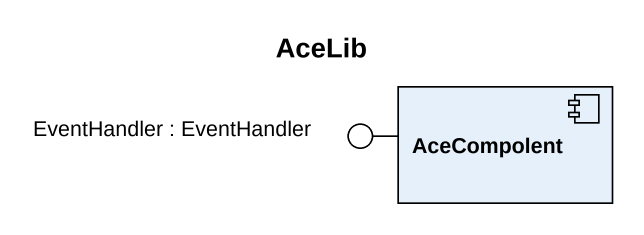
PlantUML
@startuml
title AceLib
() "EventHandler : EventHandler" as EventHandler
component AceCompolent
AceCompolent -left- EventHandler
@enduml
